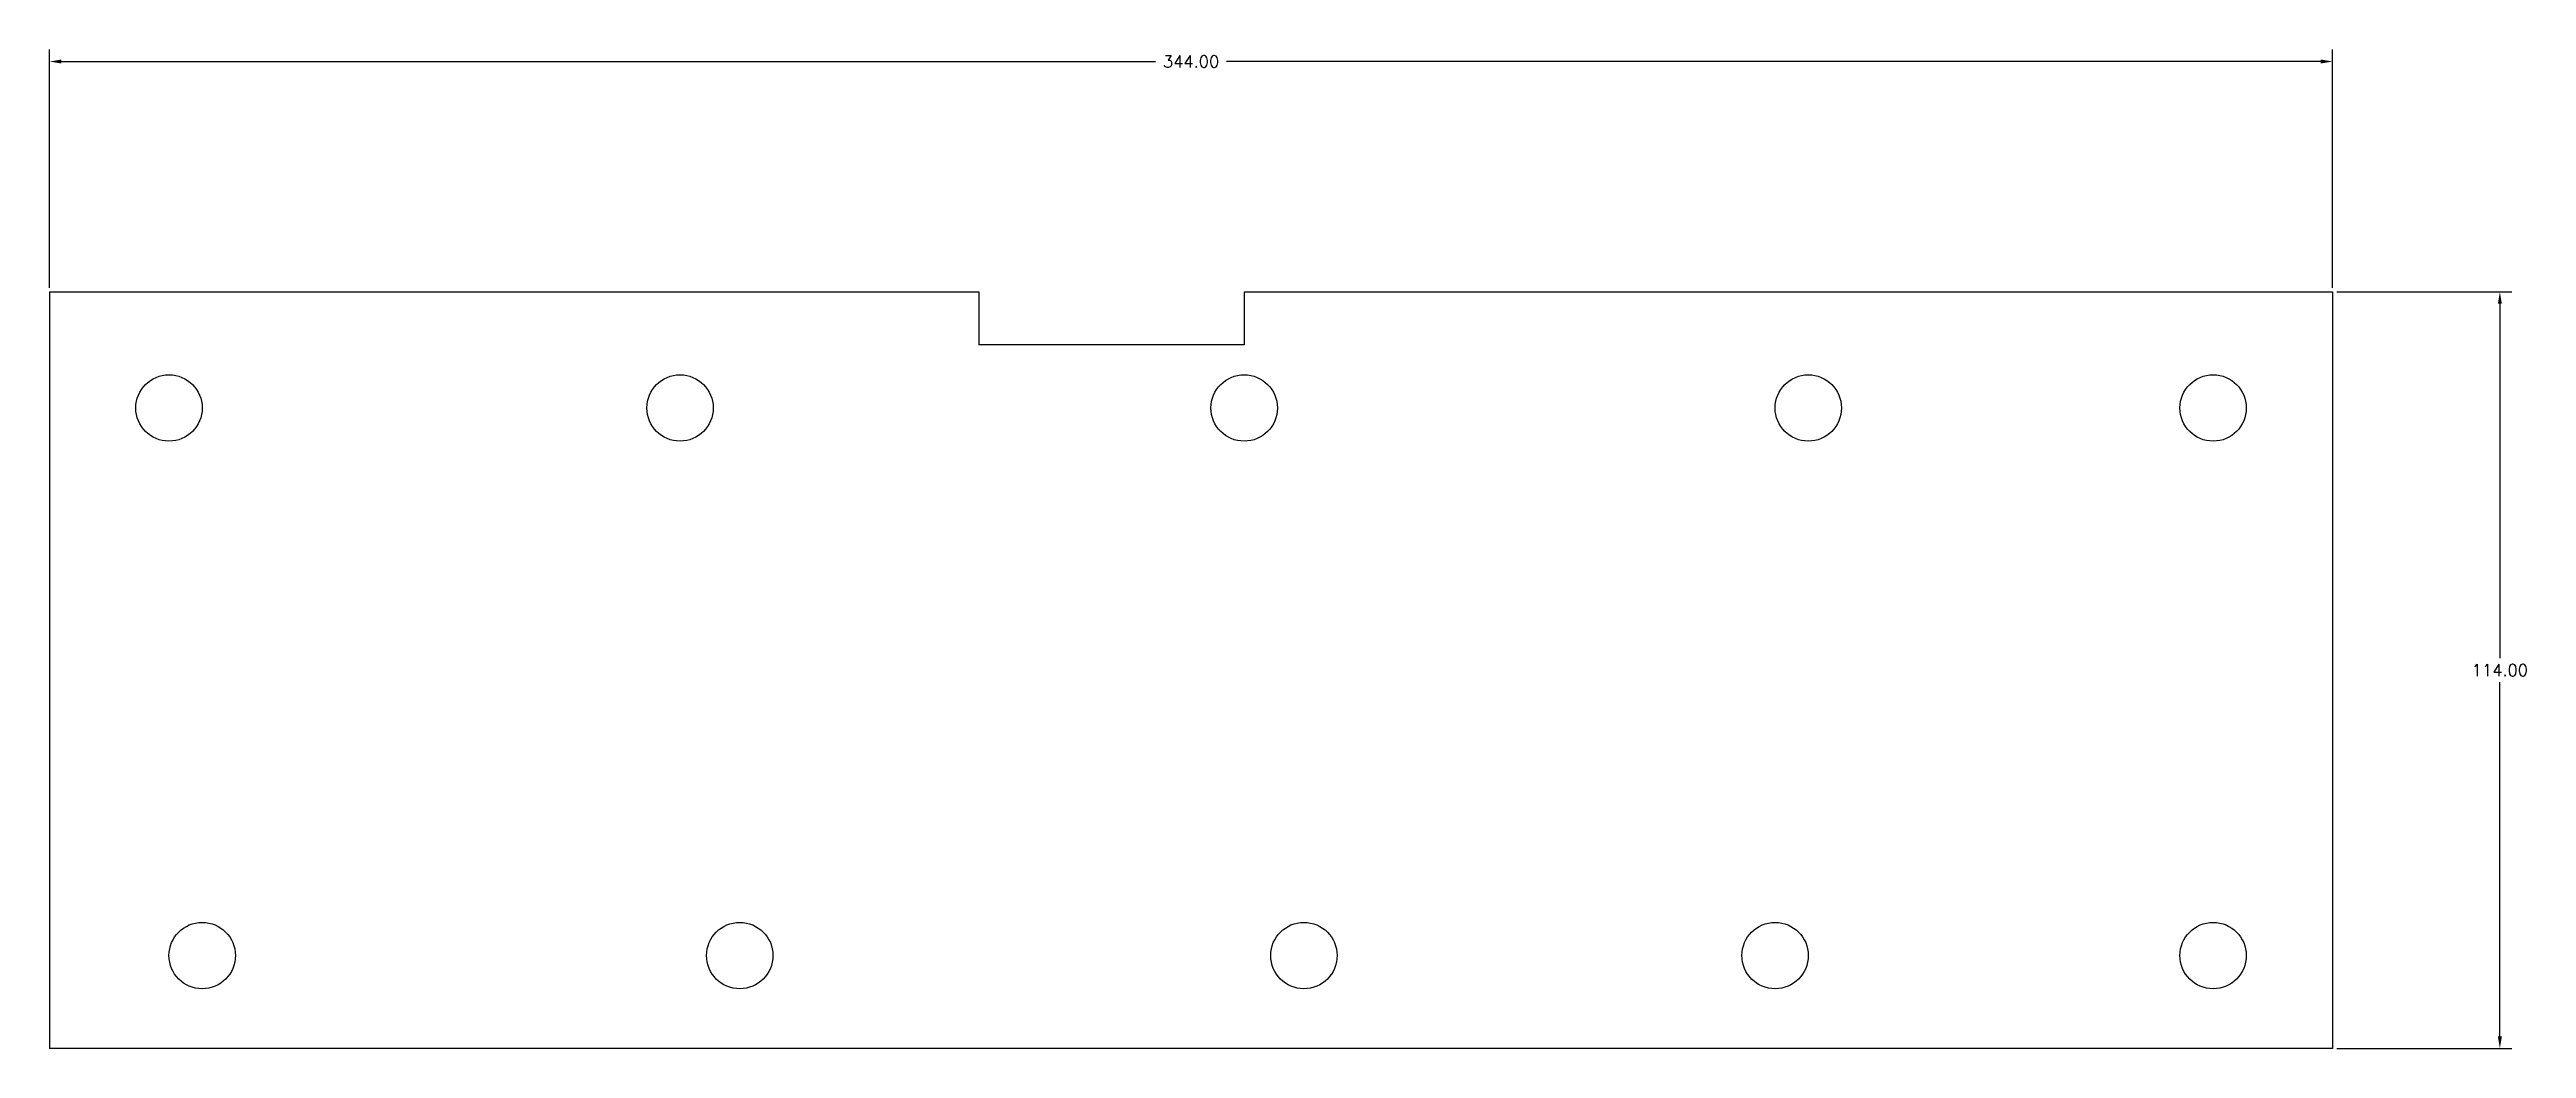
# Model space of a CAD drawing. Header units: inches. Extents: x 343 to 1319, y 2183 to 4484.
# Drawn here: x 343.2 to 716.4, y 2182.6 to 2333.1 of the extents above.
import ezdxf

# ---------------------------------------------------------------- set-up
doc = ezdxf.new("R2010")
doc.units = ezdxf.units.IN
doc.header["$MEASUREMENT"] = 0
doc.styles.get("Standard").update_dxf_attribs({"font": 'romans.shx'})
doc.dimstyles.get("Standard").update_dxf_attribs({"dimscale": 10, "dimtxt": 0.18, "dimasz": 0.18, "dimexe": 0.18, "dimexo": 0.0625, "dimgap": 0.09, "dimtad": 0, "dimtih": 1, "dimtoh": 1, "dimzin": 0, "dimdsep": 46, "dimtxsty": 'Standard', "dimcen": 0.09, "dimadec": 0, "dimazin": 0, "dimtfac": 1, "dimtofl": 0, "dimtmove": 0, "dimatfit": 3, "dimfxl": 1, "dimtolj": 1, "dimtzin": 0, "dimarcsym": 0})

# ---------------------------------------------------------------- blocks, each defined once
blk = doc.blocks.new('*D12')
at = {"color": 0, "lineweight": -2, "transparency": 16777216}
for p, q in [((343.18, 2297.2), (343.18, 2333.08)), ((687.18, 2297.2), (687.18, 2333.08)), ((344.98, 2331.28), (509.82, 2331.28)), ((685.38, 2331.28), (520.54, 2331.28))]:
    blk.add_line(p, q, dxfattribs=at)
at = {"color": 0, "transparency": 16777216}
for points in [[(344.98, 2331.58), (344.98, 2330.98), (343.18, 2331.28)], [(685.38, 2331.58), (685.38, 2330.98), (687.18, 2331.28)]]:
    blk.add_solid(points, dxfattribs=at)
at = {"layer": 'Defpoints', "color": 0, "transparency": 16777216}
for p in [(343.18, 2331.28), (343.18, 2296.58), (687.18, 2296.58)]:
    blk.add_point(p, dxfattribs=at)
at = {"color": 0, "transparency": 16777216, "insert": (515.18, 2331.28), "char_height": 1.8, "attachment_point": 5}
blk.add_mtext('\\A1;344.00', dxfattribs=at)
blk = doc.blocks.new('*D17')
at = {"color": 0, "lineweight": -2, "transparency": 16777216}
for p, q in [((687.8, 2296.58), (714.18, 2296.58)), ((712.38, 2294.78), (712.38, 2241.38)), ((712.38, 2184.38), (712.38, 2237.78)), ((687.8, 2182.58), (714.18, 2182.58))]:
    blk.add_line(p, q, dxfattribs=at)
at = {"color": 0, "transparency": 16777216}
for points in [[(712.08, 2294.78), (712.68, 2294.78), (712.38, 2296.58)], [(712.08, 2184.38), (712.68, 2184.38), (712.38, 2182.58)]]:
    blk.add_solid(points, dxfattribs=at)
at = {"layer": 'Defpoints', "color": 0, "transparency": 16777216}
for p in [(687.18, 2296.58), (687.18, 2182.58), (712.38, 2182.58)]:
    blk.add_point(p, dxfattribs=at)
at = {"color": 0, "transparency": 16777216, "insert": (712.38, 2239.58), "char_height": 1.8, "attachment_point": 5}
blk.add_mtext('\\A1;114.00', dxfattribs=at)

msp = doc.modelspace()

# ---------------------------------------------------------------- linework, layer by layer
at = {"color": 7}
for p, q in [((343.179, 2296.578), (343.179, 2182.577)), ((343.179, 2296.578), (483.179, 2296.578)), ((483.179, 2296.578), (483.179, 2288.578)), ((523.179, 2296.578), (523.179, 2288.578)), ((523.179, 2296.578), (523.179, 2288.578)), ((523.179, 2296.578), (687.179, 2296.578)), ((687.179, 2296.578), (687.179, 2182.577)), ((523.179, 2288.578), (483.179, 2288.578)), ((343.179, 2279.078), (343.179, 2279.078)), ((343.179, 2196.577), (343.179, 2196.577)), ((687.179, 2182.577), (343.179, 2182.577))]:
    msp.add_line(p, q, dxfattribs=at)
for centre in [(361.179, 2279.078), (438.179, 2279.078), (523.179, 2279.078), (608.179, 2279.078), (669.179, 2279.078), (366.179, 2196.577), (447.179, 2196.577), (532.179, 2196.577), (603.179, 2196.577), (669.179, 2196.577)]:
    msp.add_circle(centre, 5, dxfattribs=at)

# ---------------------------------------------------------------- dimensions: what is measured, and where the dimension line sits
dim = msp.add_linear_dim(base=(343.179, 2331.284), p1=(687.179, 2296.578), p2=(343.179, 2296.578), dimstyle='Standard')
dim.commit()
dim.dimension.update_dxf_attribs({"geometry": '*D12', "text_midpoint": (515.179, 2331.284)})
dim = msp.add_linear_dim(base=(712.377, 2182.577), p1=(687.179, 2296.578), p2=(687.179, 2182.577), angle=90, dimstyle='Standard', dxfattribs=at)
dim.commit()
dim.dimension.update_dxf_attribs({"geometry": '*D17', "text_midpoint": (712.377, 2239.577)})

doc.saveas('drawing.dxf')
